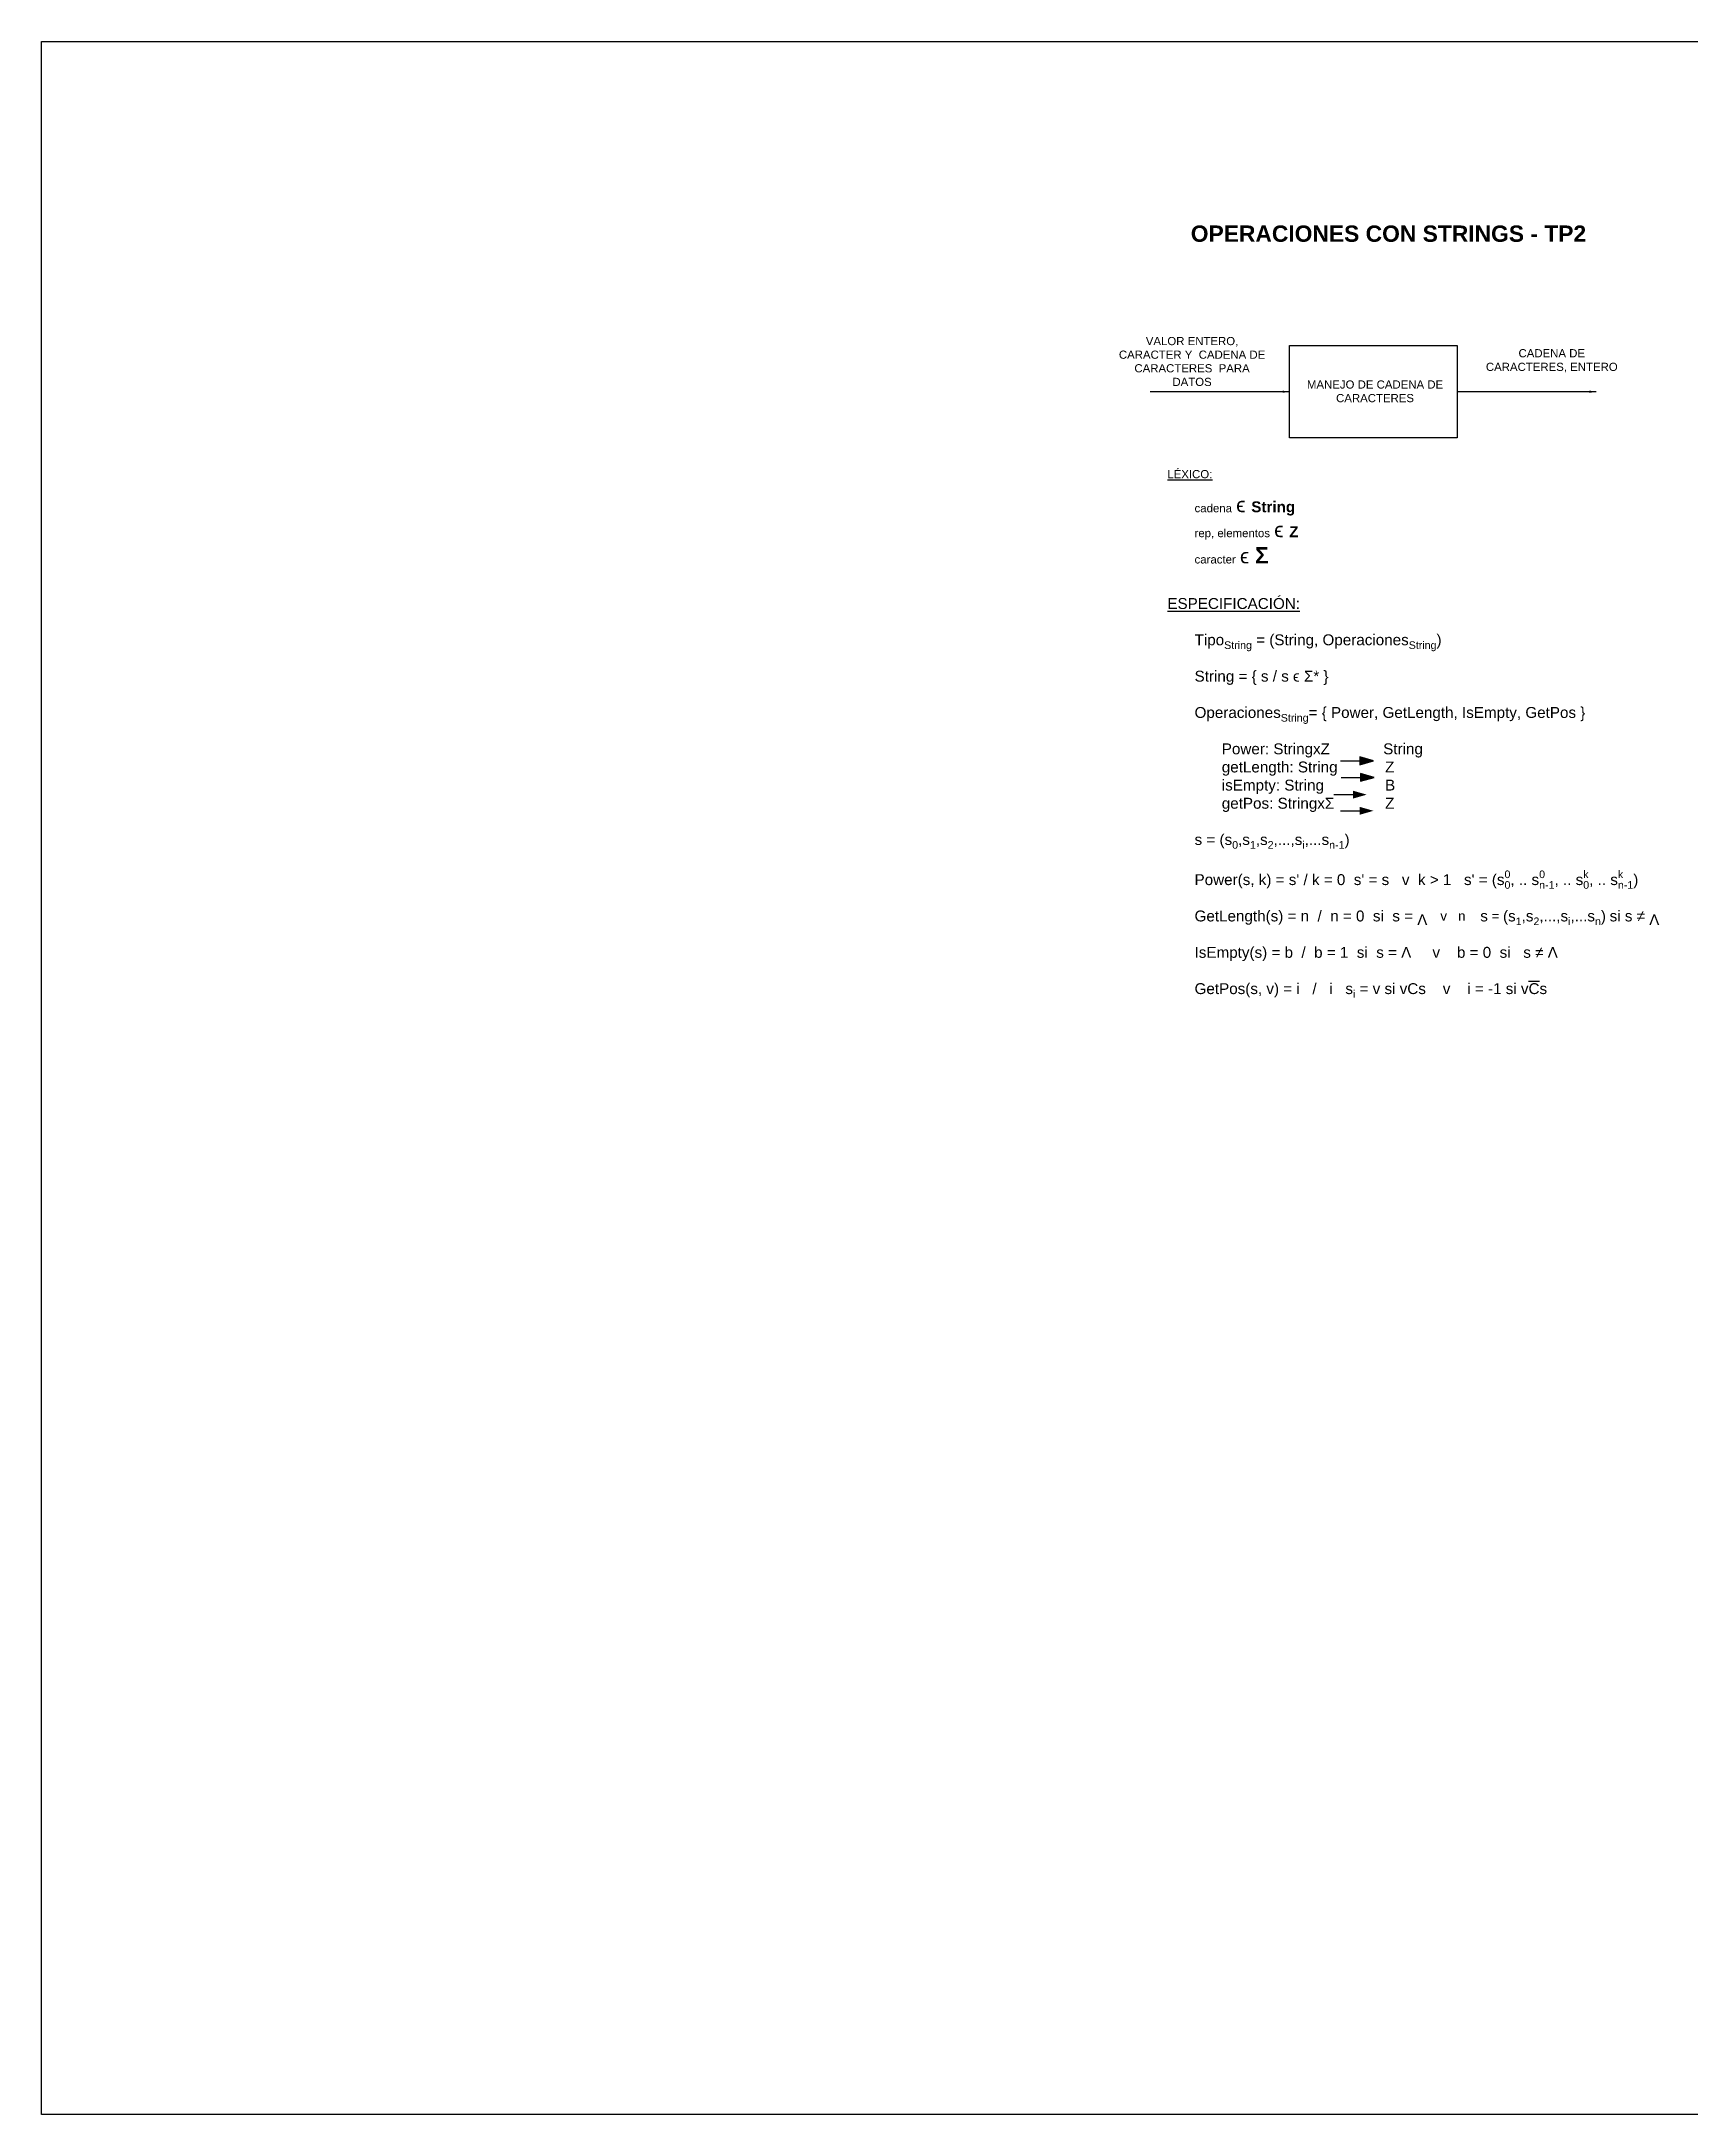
# Model space of a CAD drawing. Header units: millimetres. Extents: x 9955 to 14518, y 1647 to 2409.
# Drawn here: x 12333 to 12939, y 1647 to 2409 of the extents above; entities that cross this region are included whole.
import ezdxf

# ---------------------------------------------------------------- set-up
doc = ezdxf.new("R2010")
doc.units = ezdxf.units.MM
doc.styles.get("Standard").update_dxf_attribs({"font": 'arial.ttf'})

msp = doc.modelspace()

# ---------------------------------------------------------------- hatches: boundary and pattern name
h = msp.add_hatch(color=256)
h.dxf.hatch_style = 1
h.paths.add_polyline_path([(12817.11, 2145.66), (12817.11, 2142.78), (12822.15, 2144.22)])
h = msp.add_hatch(color=256)
h.dxf.hatch_style = 1
h.paths.add_polyline_path([(12814.65, 2133.25), (12814.65, 2130.37), (12819.7, 2131.81)])
h = msp.add_hatch(color=256)
h.dxf.hatch_style = 1
h.paths.add_polyline_path([(12817.34, 2139.6), (12817.34, 2136.72), (12822.38, 2138.16)])
h = msp.add_hatch(color=256)
h.dxf.hatch_style = 1
h.paths.add_polyline_path([(12817.13, 2127.3), (12817.13, 2124.42), (12822.18, 2125.86)])

# ---------------------------------------------------------------- linework, layer by layer
for p, q in [((12791.25, 2279.87), (12740.13, 2279.87)), ((12904.05, 2279.87), (12852.94, 2279.87)), ((12852.94, 2279.87), (12852.94, 2268.98)), ((12810.07, 2144.22), (12817.11, 2144.22)), ((12810.3, 2138.16), (12817.34, 2138.16)), ((12807.61, 2131.81), (12814.65, 2131.81)), ((12810.09, 2125.86), (12817.13, 2125.86))]:
    msp.add_line(p, q)
for points in [[(12332.67, 2408.57), (14518.47, 2408.57), (14518.47, 1646.79), (12332.67, 1646.79)], [(12791.25, 2296.79), (12852.94, 2296.79), (12852.94, 2262.95), (12791.25, 2262.95)], [(12817.11, 2145.66), (12817.11, 2142.78), (12822.15, 2144.22)], [(12817.34, 2139.6), (12817.34, 2136.72), (12822.38, 2138.16)]]:
    msp.add_lwpolyline(points, close=True)
for points in [[(12788.75, 2280.29), (12788.75, 2279.45), (12791.25, 2279.87)], [(12901.55, 2280.29), (12901.55, 2279.45), (12904.05, 2279.87)]]:
    msp.add_solid(points)

# ---------------------------------------------------------------- texts
at = {"attachment_point": 5}
for s, width, insert, char_height in [('{\\fArial|b1|i0|c0|p34;\\H1.2x;OPERACIONES CON STRINGS - TP2}', 195.8076, (12827.67, 2337.91), 5), ('{\\H1.2x;VALOR ENTERO, CARACTER Y  CADENA DE CARACTERES  PARA DATOS}', 54.9256, (12755.5, 2290.96), 2.5), ('{\\H1.2x;CADENA DE CARACTERES, ENTERO}', 54.0246, (12887.69, 2291.23), 2.5), ('{\\H1.2x;MANEJO DE CADENA DE CARACTERES }', 55.4517, (12822.74, 2280), 2.5)]:
    msp.add_mtext_dynamic_manual_height_columns(s, width=width, gutter_width=12.5, heights=[0], dxfattribs=dict(at, insert=insert, char_height=char_height))
at = {"char_height": 2.5, "attachment_point": 4}
for s, insert, width in [('{\\H1.2x;\\LLÉXICO:\\P\\P\\l^Icadena\\H1.33333x; \\H1.375x;ϵ \\fArial|b1|i0|c0|p34;\\H0.72727x;String\\P\\fArial|b0|i0|c0|p34;\\H0.75x;^Irep, elementos\\H1.33333x; \\H1.375x;ϵ \\fArial|b1|i0|c0|p34;\\H0.72727x;Z\\fArial|b0|i0|c0|p34;\\H1.37499x;\\P^I\\H0.54546x;caracter\\H1.33333x; \\H1.375x;ϵ \\A1;\\fArial|b1|i0|c0|p34;\\H1.09092x;Σ\\A0;\\H0.91665x;\\P\\fArial|b0|i0|c0|p34;\\H0.72727x;\\P^I^I}', (12746.42, 2226.58), 160.7666), ("\\A1;{\\H1.6x;\\LESPECIFICACIÓN:\\P\\l\\P^ITipo\\H0.7x;\\S^ String;\\H1.42857x; = (String, Operaciones\\H0.7x;\\S^ String;\\H1.42857x;)\\P^I\\L\\P\\l^IString = \\{ s / s ϵ Σ* \\}^I\\P\\P^IOperaciones\\H0.7x;\\S^ String;\\H1.42857x;= \\{ Power, GetLength, IsEmpty, GetPos \\}\\P^I\\P\\pxl8;Power: StringxZ^I^I      String\\PgetLength: String^I^IZ\\PisEmpty: String ^I^I^IB\\PgetPos: StringxΣ ^I^IZ \\P\\P\\pl0;^Is = (s\\H0.7x;\\S^ 0;\\H1.42857x;,s\\H0.7x;\\S^ 1;\\H1.42857x;,s\\H0.7x;\\S^ 2;\\H1.42857x;,...,s\\H0.7x;\\S^ i;\\H1.42857x;,...s\\H0.7x;\\S^ n-1;\\H1.42857x;)\\P\\P^IPower(s, k) = s' / k = 0  s' = s   v  k > 1   s' = (s\\H0.7x;\\S0^ 0;\\H1.42857x;, .. s\\H0.7x;\\S0^ n-1;\\H1.42857x;, .. s\\H0.7x;\\Sk^ 0;\\H1.42857x;, .. s\\H0.7x;\\Sk^ n-1;\\H1.42857x;)\\P\\pl8; \\P\\pl0;^IGetLength(s) = n  /  n = 0  si  s = \\A0;\\H1.00001x;Ʌ\\fMS Shell Dlg 2|b0|i0|c0|p0;\\H0.44271x; \\A1;\\fArial|b0|i0|c0|p34;\\H1.97646x;   v   n    \\H1.14286x;s\\H0.875x; = \\H1.14286x;(s\\H0.7x;\\S^ 1;\\H1.42857x;,s\\H0.7x;\\S^ 2;\\H1.42857x;,...,s\\H0.7x;\\S^ i;\\H1.42857x;,...s\\H0.7x;\\S^ n;\\H1.42858x;)\\H0.875x; \\H1.14284x;si s ≠ \\A0;\\H1.00001x;Ʌ\\A1;\\fMS Shell Dlg 2|b0|i0|c0|p0;\\H0.44271x;\\P\\fArial|b0|i0|c0|p34;\\H2.25879x;\\P^II\\H1.00002x;sEmpty(s) = b  /  b = 1  si  \\H0.99999x;s = \\A0;\\H1.00001x;Ʌ     v    b = 0  si   \\A1;\\H0.99999x;s ≠ \\A0;\\H1.00001x;Ʌ\\A1;\\fMS Shell Dlg 2|b0|i0|c0|p0;\\H0.44271x;\\P\\fArial|b0|i0|c0|p34;\\H2.25882x;\\P^IGetPos(s, v) = i   /   i   s\\H0.7x;\\S^ i;\\H1.42857x; = v si vCs    v    i = -1 si v\\OC\\os \\P\\P^I\\P\\H0.99999x;\\P\\pl8;\\P\\pl4;\\H0.99998x;\\P\\P\\P\\P\\pi-4;^I}", (12746.42, 2100.58), 216.2899)]:
    msp.add_mtext(s, dxfattribs=dict(at, insert=insert, width=width))

doc.saveas('drawing.dxf')
